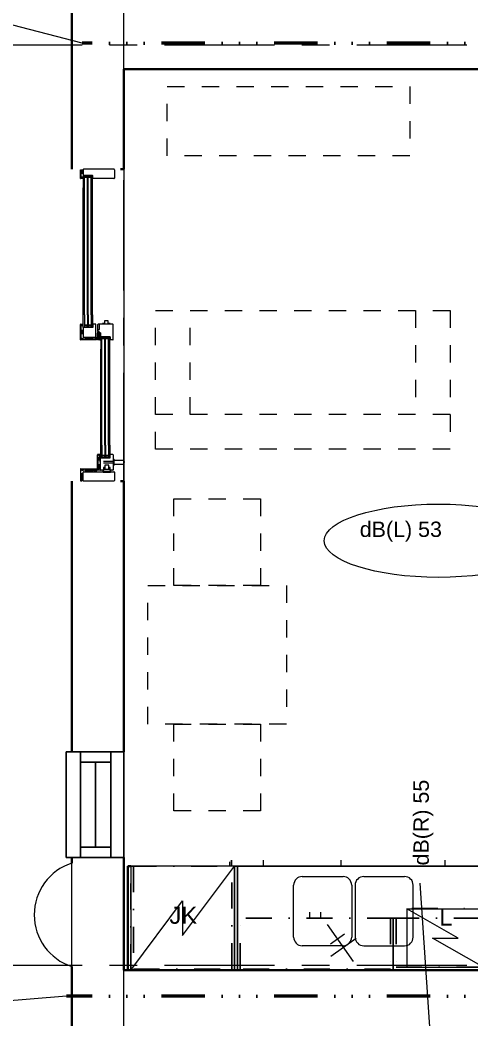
# Model space of a CAD drawing. Header units: millimetres. Extents: x -46592 to 140440, y -36427 to 76663.
# Drawn here: x 30995 to 33599, y 40137 to 45902 of the extents above; entities that cross this region are included whole.
import ezdxf

# ---------------------------------------------------------------- set-up
doc = ezdxf.new("R2010")
doc.units = ezdxf.units.MM
for name, pattern in [('Dash', [317.5, 158.75, -158.75]), ('Grid Line', [1111.25, 635, -158.75, 158.75, -158.75]), ('Katkoviiva 2mm', [200, 100, -100]), ('Katkoviiva 3mm', [300, 150, -150]), ('PALOALUE', [650, 250, -100, 0, -100, 0, -100, 0, -100]), ('Pistekatko 3_2_mm', [350, 150, -100, 0, -100]), ('Pistekatko tiheä', [185, 85, -50, 0, -50])]:
    doc.linetypes.add(name, pattern=pattern)
for name, color, linetype, lineweight in [('AR-A_MERKINNÄT', 8, 'Continuous', 18), ('AR-A_MERKINNÄT-1', 8, 'Dash', 18), ('AR-A_MERKINNÄT-2', 8, 'Continuous', 25), ('AR-A_MERKINNÄT-3', 8, 'Pistekatko tiheä', 25), ('AR-A_MERKINNÄT-4', 8, 'PALOALUE', 50), ('AR-A_MERKINNÄT_TXT', 8, 'Continuous', 9), ('AR-C_APUVIIVA-3', 1, 'Katkoviiva 2mm', 18), ('AR-V_ARKKIT_TXT-1', 7, 'Continuous', 9), ('AR-V_ARKKIT_TXT-2', 250, 'Continuous', 9), ('AR-X1_EROHUTVIIVA', 11, 'Continuous', 18), ('AR-X2_OHUTVIIVA', 9, 'Continuous', 18), ('AR-Y_MODVIIVA-1', 8, 'Grid Line', 9), ('AR1235_VP', 6, 'Continuous', 18), ('AR1241_US-1', 1, 'Continuous', 35), ('AR1242_IKKUNA', 4, 'Continuous', 18), ('AR1242_IKKUNA-1', 4, 'Continuous', 25), ('AR1243_ULKOOVI', 3, 'Continuous', 18), ('AR1311_VS-1', 2, 'Continuous', 35), ('AR1331_KIINTO', 3, 'Continuous', 18), ('AR1331_KIINTO-1', 3, 'Continuous', 25), ('AR1331_KIINTO-2', 3, 'Pistekatko 3_2_mm', 25), ('AR19_MUURAK', 6, 'Continuous', 18), ('AR21_PUTKIOSA', 6, 'Continuous', 18), ('AR23_SÄHKÖ-OSA', 6, 'Continuous', 18), ('AR23_SÄHKÖ-OSA-2', 6, 'Katkoviiva 3mm', 18), ('AR23_SÄHKÖ-OSA_TXT-1', 3, 'Continuous', 25)]:
    doc.layers.add(name, color=color, linetype=linetype, lineweight=lineweight)
doc.styles.add('Arial_2', font='arial.ttf', dxfattribs={"height": 98.353293})
doc.styles.add('Arial_5', font='arial.ttf', dxfattribs={"height": 88.517964})

# ---------------------------------------------------------------- blocks, each defined once
blk = doc.blocks.new('SD CLEAR SLIDING TYPE A - Black _RAL 9011__Ext_ _ Chestnut Stained Wood_Int_-1638419-04 2_ krs')
at = {"layer": 'AR-A_MERKINNÄT'}
for p, q in [((-735, -93.5), (-735, 81.5)), ((-732.5, 98.5), (-732.5, 91.1)), ((-665.5, 99), (-732, 99)), ((-732, 90.6), (-723.4, 90.6)), ((-732, 84.5), (-684, 84.5)), ((-730.6, 92), (-730.6, 96.9)), ((-723.8, 92), (-730.6, 92)), ((-730.1, 97.4), (-724.3, 97.4)), ((-723.8, 96.9), (-723.8, 92)), ((-722.4, 91.6), (-722.4, 96.9)), ((-721.9, 97.4), (-714.4, 97.4)), ((-713.9, 96.9), (-713.9, 87.5)), ((-713.1, 86.5), (-713.1, 84.5)), ((-693.9, 86.5), (-713.1, 86.5)), ((-712.5, 87.9), (-712.5, 97.4)), ((-712.5, 97.4), (-695, 97.4)), ((-694.5, 87.9), (-712.5, 87.9)), ((-705.5, 91), (-707.3, 92.8)), ((-707.3, 92.8), (-699.9, 92.8)), ((-705.5, 91), (-701.7, 91)), ((-705.5, 84.5), (-705.5, 91)), ((-701.7, 91), (-699.9, 92.8)), ((-701.7, 84.5), (-701.7, 91)), ((-694.5, 96.9), (-694.5, 87.9)), ((-694.1, 84.5), (-694.1, 86.5)), ((-692.9, 87.5), (-692.9, 96.9)), ((-692.4, 97.4), (-666.6, 97.4)), ((-681, 81.5), (-681, -31.2)), ((-677, 72.1), (-681, 72.1)), ((-681, 64.5), (-672.5, 64.5)), ((-681, 60.7), (-672.5, 60.7)), ((-677, 53.1), (-677, 72.1)), ((-676, 73), (-666.6, 73)), ((-675.5, 71.6), (-675.5, 53.6)), ((-666.6, 71.6), (-675.5, 71.6)), ((-666.6, 92.7), (-674.3, 92.7)), ((-674.3, 85.2), (-674.3, 92.7)), ((-666.6, 85.2), (-674.3, 85.2)), ((-672.5, 64.5), (-670.7, 66.3)), ((-672.5, 64.5), (-672.5, 60.7)), ((-672.5, 60.7), (-670.7, 58.9)), ((-670.7, 66.3), (-670.7, 58.9)), ((-666.1, 96.9), (-666.1, 93.2)), ((-666.1, 73.5), (-666.1, 84.7)), ((-666.1, 54.1), (-666.1, 71.1)), ((-664.5, 98), (-664.5, 7.5)), ((80, 7.5), (80, 98.5)), ((80.5, 99), (169.5, 99)), ((81.5, 91.3), (81.5, 87.9)), ((81.5, 91.3), (87.2, 91.3)), ((81.5, 87.9), (87.2, 87.9)), ((81.6, 96.9), (81.6, 92.7)), ((81.6, 92.7), (88.8, 92.7)), ((81.6, 85.1), (81.6, 72.9)), ((88.8, 85.1), (81.6, 85.1)), ((81.6, 72.9), (92.5, 72.9)), ((81.6, 54), (81.6, 71.5)), ((81.6, 71.5), (91, 71.5)), ((114.4, 97.4), (82.1, 97.4)), ((85.9, 58.6), (85.9, 66.4)), ((85.9, 66.4), (88, 64.2)), ((85.9, 58.6), (88, 60.8)), ((87.2, 87.9), (87.2, 91.3)), ((88, 64.2), (95, 64.2)), ((88, 60.8), (88, 64.2)), ((88, 60.8), (95, 60.8)), ((88.8, 92.7), (88.8, 85.1)), ((91, 53.5), (91, 71.5)), ((92.5, 53.1), (92.5, 72.9)), ((92.5, 72), (95, 72)), ((95, 82.5), (95, 11.2)), ((149, 84.5), (97, 84.5)), ((114.4, 86.5), (114.4, 97.4)), ((114.4, 86.5), (135.6, 86.5)), ((115.5, 84.5), (115.5, 86.5)), ((116, 97.4), (116, 87.9)), ((116, 97.4), (134, 97.4)), ((116, 87.9), (134, 87.9)), ((123.1, 91), (121.3, 92.8)), ((121.3, 92.8), (128.7, 92.8)), ((123.1, 91), (126.9, 91)), ((123.1, 84.5), (123.1, 91)), ((126.9, 91), (128.7, 92.8)), ((126.9, 84.5), (126.9, 91)), ((134, 97.4), (134, 87.9)), ((134.5, 84.5), (134.5, 86.5)), ((135.6, 97.4), (135.6, 86.5)), ((168.4, 97.4), (135.6, 97.4)), ((152, 29.2), (152, 81.5)), ((161, 92.7), (168.4, 92.7)), ((161, 86.5), (161, 92.7)), ((170, 86.5), (161, 86.5)), ((168.4, 92.7), (168.4, 97.4)), ((170, 98.5), (170, 86.5)), ((1011, 86.5), (1011, 98)), ((1011, 86.5), (1019.8, 86.5)), ((1012, 99), (1060.4, 99)), ((1012.6, 96.9), (1012.6, 93.2)), ((1012.6, 91.1), (1012.6, 87.9)), ((1018.2, 91.1), (1012.6, 91.1)), ((1012.6, 87.9), (1018.2, 87.9)), ((1038.9, 97.4), (1013.1, 97.4)), ((1013.1, 92.7), (1019.8, 92.7)), ((1018.2, 87.9), (1018.2, 91.1)), ((1019.8, 86.5), (1019.8, 92.7)), ((1029, 82.5), (1029, 29.3)), ((1062, 84.5), (1031, 84.5)), ((1039.4, 87.5), (1039.4, 96.9)), ((1040.4, 84.5), (1040.4, 86.5)), ((1041, 97.4), (1059, 97.4)), ((1041, 87.9), (1041, 97.4)), ((1059, 87.9), (1041, 87.9)), ((1046.2, 92.8), (1053.6, 92.8)), ((1048, 91), (1046.2, 92.8)), ((1048, 91), (1051.8, 91)), ((1048, 84.5), (1048, 91)), ((1051.8, 91), (1053.6, 92.8)), ((1051.8, 84.5), (1051.8, 91)), ((1059, 97.4), (1059, 87.9)), ((1059.4, 86.5), (1059.4, 84.5)), ((1060.4, 99), (1060.4, 90.4)), ((1060.4, 90.4), (1060.4, 87.5)), ((1065, -93.5), (1065, 81.5)), ((-681, 53.1), (-677, 53.1)), ((-677, 45.5), (-681, 45.5)), ((-681, 37.9), (-672.5, 37.9)), ((-681, 34.1), (-672.5, 34.1)), ((-681, 26.5), (-677, 26.5)), ((-677, 26.5), (-677, 45.5)), ((-677, 16), (-670.8, 16)), ((-677, 8), (-677, 16)), ((-666.6, 52.2), (-676, 52.2)), ((-676, 46.4), (-666.6, 46.4)), ((-666.6, 25.6), (-676, 25.6)), ((-665, 7), (-676, 7)), ((-675.5, 53.6), (-666.6, 53.6)), ((-675.5, 45), (-675.5, 27)), ((-666.6, 45), (-675.5, 45)), ((-675.5, 27), (-666.6, 27)), ((-672.7, -13.8), (-672.7, 1.7)), ((-672.7, 1.7), (-582.5, 1.7)), ((-672.5, 37.9), (-670.7, 39.7)), ((-672.5, 37.9), (-672.5, 34.1)), ((-672.5, 34.1), (-670.7, 32.3)), ((-670.8, 16), (-670.8, 9.1)), ((-670.7, 39.7), (-670.7, 32.3)), ((-670.3, 8.6), (-666.6, 8.6)), ((-667.5, 0.2), (-660.6, 0.2)), ((-666.1, 46.9), (-666.1, 51.7)), ((-666.1, 27.5), (-666.1, 44.5)), ((-666.1, 9.1), (-666.1, 25.1)), ((-658.7, -12.2), (-658.7, 0.2)), ((-658.7, 0.2), (-641.1, 0.2)), ((-644, 1.2), (-609, 1.2)), ((-641.1, 0.2), (-641.1, -12.2)), ((-640.5, -7.3), (-640.5, 1.7)), ((-612.5, 1.7), (-612.5, -7.3)), ((-612.5, 0.2), (-602.7, 0.2)), ((-602.7, 0.2), (-602.7, -12.4)), ((-601.3, 0.2), (-583.5, 0.2)), ((-601.3, -13.8), (-601.3, 0.2)), ((-583.5, 0.2), (-583.5, -8)), ((-582, -13.8), (-582, 1.2)), ((80, -12.4), (80, 1.1)), ((91.5, 7), (80.5, 7)), ((80.5, 1.6), (119, 1.6)), ((81.6, 46.9), (81.6, 51.6)), ((81.6, 27.5), (81.6, 44.5)), ((81.6, 8.6), (81.6, 25.1)), ((81.6, 8.6), (86.3, 8.6)), ((98.5, 0.1), (82, 0.1)), ((82.1, 53.5), (91, 53.5)), ((82.1, 52.1), (91.5, 52.1)), ((82.1, 46.4), (92.5, 46.4)), ((82.1, 45), (91, 45)), ((82.1, 27), (91, 27)), ((82.1, 25.6), (92.5, 25.6)), ((85.9, 32.1), (85.9, 39.9)), ((85.9, 39.9), (88, 37.7)), ((85.9, 32.1), (88, 34.3)), ((86.3, 15.6), (92.5, 15.6)), ((86.3, 8.6), (86.3, 15.6)), ((87.9, 14.2), (91.1, 14.2)), ((87.9, 8.6), (87.9, 14.2)), ((87.9, 8.6), (91.1, 8.6)), ((88, 37.7), (95, 37.7)), ((88, 34.3), (88, 37.7)), ((88, 34.3), (95, 34.3)), ((91, 27), (91, 45)), ((91.1, 8.6), (91.1, 14.2)), ((92.5, 53), (94.8, 53)), ((92.5, 46.4), (92.5, 25.6)), ((92.5, 8), (92.5, 15.6)), ((92.8, 45.5), (94.8, 45.5)), ((92.8, 26.5), (95, 26.5)), ((95, 11.2), (170, 11.2)), ((114.7, 0.1), (101, 0.1)), ((119.8, 0.1), (117.2, 0.1)), ((121, -15.8), (121, 0.1)), ((140, 1.1), (140, -10.7)), ((170, 29.2), (152, 29.2)), ((170, 11.2), (170, 29.2)), ((1011, 29.3), (1029, 29.3)), ((1011, -93.4), (1011, 29.3)), ((-685, -73.2), (-685, -31.2)), ((-681, -31.2), (-685, -31.2)), ((-681, -31.3), (-674, -31.3)), ((-681, -73.3), (-681, -31.3)), ((-674, -31.3), (-681, -31.3)), ((-681, -31.3), (-681, -73.3)), ((-674, -31.3), (-668, -34.8)), ((-668, -34.8), (-674, -31.3)), ((-672.7, -13.8), (-639.7, -13.8)), ((-672, -31.2), (-672, -18.8)), ((-664, -33.3), (-672, -31.2)), ((-664, -33.3), (-672, -31.2)), ((-671.1, -12.4), (-671.1, -7)), ((-671.1, -7), (-668.5, -7)), ((-660.1, -12.4), (-671.1, -12.4)), ((-669, -15.8), (-603, -15.8)), ((-668, -6.5), (-668, -0.3)), ((-668, -34.8), (-668, -69.8)), ((-668, -69.8), (-668, -34.8)), ((-656.5, -33.3), (-664, -33.3)), ((-656.5, -33.3), (-664, -33.3)), ((-664, -41.3), (-664, -36.3)), ((-664, -36.3), (-656.5, -36.3)), ((-664, -41.3), (-664, -36.3)), ((-664, -36.3), (-656.5, -36.3)), ((-642, -41.3), (-664, -41.3)), ((-660.1, -0.3), (-660.1, -12.4)), ((-659.4, -15.8), (-659.4, -13.8)), ((-641.1, -12.2), (-658.7, -12.2)), ((-656.5, -36.3), (-656.5, -33.3)), ((-656.5, -36.3), (-656.5, -33.3)), ((-653.6, -7.5), (-646.2, -7.5)), ((-651.8, -9.3), (-653.6, -7.5)), ((-651.8, -9.3), (-648, -9.3)), ((-651.8, -15.8), (-651.8, -9.3)), ((-648, -9.3), (-646.2, -7.5)), ((-648, -15.8), (-648, -9.3)), ((-642, -63.3), (-642, -41.3)), ((-640.4, -15.8), (-640.4, -13.8)), ((-639.7, -13.8), (-639.7, -9.4)), ((-621.7, -9.3), (-621.7, -13.8)), ((-621.7, -13.8), (-601.3, -13.8)), ((-621.5, -15.8), (-621.5, -13.8)), ((-620.5, -12.4), (-620.5, -9.3)), ((-602.7, -12.4), (-620.5, -12.4)), ((-615.7, -7.5), (-608.3, -7.5)), ((-613.9, -9.3), (-615.7, -7.5)), ((-613.9, -9.3), (-610.1, -9.3)), ((-613.9, -15.8), (-613.9, -9.3)), ((-610.1, -9.3), (-608.3, -7.5)), ((-610.1, -15.8), (-610.1, -9.3)), ((-602.5, -13.8), (-602.5, -15.9)), ((-590.6, -11.1), (-601.3, -11.1)), ((-601.3, -12.3), (-591, -12.3)), ((-600, -18.4), (-600, -70.8)), ((-600, -18.4), (-600, -70.8)), ((-591, -13.8), (-591, -12.3)), ((-591, -13.8), (-582, -13.8)), ((-590.6, -8), (-590.6, -11.1)), ((-583.5, -8), (-590.6, -8)), ((81.5, -0.4), (81.5, -7.3)), ((81.5, -9.8), (81.5, -12.5)), ((81.5, -12.5), (87.4, -12.5)), ((81.5, -13.9), (89, -13.9)), ((82, -7.8), (87.9, -7.8)), ((87.4, -9.3), (82, -9.3)), ((87.4, -12.5), (87.4, -9.3)), ((88.9, -8.8), (88.9, -10.4)), ((89, -13.9), (89, -12.4)), ((99.1, -12.4), (89, -12.4)), ((89.4, -10.9), (98.5, -10.9)), ((98, -70.8), (98, -17.8)), ((99, -10.4), (99, -0.4)), ((121, -15.8), (100, -15.8)), ((119.2, -13.8), (100.2, -13.8)), ((100.2, -13.8), (100.2, -15.8)), ((100.5, -0.4), (100.5, -12.5)), ((100.5, -12.5), (118.5, -12.5)), ((106, -7.5), (113.4, -7.5)), ((107.8, -9.3), (106, -7.5)), ((107.8, -9.3), (111.6, -9.3)), ((107.8, -15.8), (107.8, -9.3)), ((111.6, -9.3), (113.4, -7.5)), ((111.6, -15.8), (111.6, -9.3)), ((115.2, -6.6), (115.2, -0.4)), ((118.5, -7.1), (115.7, -7.1)), ((116.7, -0.4), (116.7, -5.7)), ((116.7, -5.7), (118.9, -5.7)), ((118.5, -12.5), (118.5, -7.1)), ((119.2, -15.8), (119.2, -13.8)), ((119.9, -6.7), (119.9, -12.9)), ((140, -10.7), (170, -10.7)), ((-684, -96.5), (-732, -96.5)), ((-685, -73.2), (-681, -73.2)), ((-681, -73.2), (-681, -93.5)), ((-674, -73.3), (-681, -73.3)), ((-681, -73.3), (-674, -73.3)), ((-668, -69.8), (-674, -73.3)), ((-674, -73.3), (-668, -69.8)), ((-672, -73.5), (-664, -71.3)), ((-672, -86.8), (-672, -73.5)), ((-591.2, -88.8), (-670, -88.8)), ((-591.2, -88.8), (-670, -88.8)), ((-664, -68.3), (-664, -63.3)), ((-664, -63.3), (-642, -63.3)), ((-656.5, -68.3), (-664, -68.3)), ((-664, -71.3), (-656.5, -71.3)), ((-656.5, -71.3), (-656.5, -68.3)), ((-644, -88.8), (-644, -91.8)), ((-609, -88.8), (-644, -88.8)), ((-641, -94.8), (-612, -94.8)), ((-636.5, -94.8), (-636.5, -144.8)), ((-616.5, -144.8), (-616.5, -94.8)), ((-609, -91.8), (-609, -88.8)), ((-600, -70.8), (-581.8, -70.8)), ((-584, -88.8), (-591.2, -88.8)), ((-584, -88.8), (-591.2, -88.8)), ((-590, -68.8), (-590, -70.8)), ((-581.8, -68.8), (-590, -68.8)), ((-582, -86.8), (-582, -70.8)), ((-581.8, -70.8), (-581.8, -68.8)), ((1062, -96.5), (1014.1, -96.5))]:
    blk.add_line(p, q, dxfattribs=at)
for centre, radius, start, end in [((-732, 81.5), 3, 90, 180), ((-732, 98.5), 0.5, 90, 180), ((-732, 91.1), 0.5, 180, 270), ((-730.1, 96.9), 0.5, 90, 180), ((-724.3, 96.9), 0.5, 0, 90), ((-723.4, 91.6), 1, 270, 0), ((-721.9, 96.9), 0.5, 90, 180), ((-714.4, 96.9), 0.5, 0, 89.66061), ((-712.9, 87.5), 1, 180, 270), ((-695, 96.9), 0.5, 0, 90), ((-693.9, 87.5), 1, 270, 0), ((-692.4, 96.9), 0.5, 90, 180), ((-684, 81.5), 3, 0, 90), ((-676, 72), 1, 90, 180), ((-666.6, 96.9), 0.5, 0, 90), ((-666.6, 93.2), 0.5, 270, 0), ((-666.6, 84.7), 0.5, 0, 90), ((-666.6, 73.5), 0.5, 270, 0), ((-666.6, 71.1), 0.5, 0, 90), ((-665.5, 98), 1, 0, 90), ((80.5, 98.5), 0.5, 90, 180), ((82.1, 96.9), 0.5, 90, 180), ((97, 82.5), 2, 90, 180), ((149, 81.5), 3, 0, 90), ((169.5, 98.5), 0.5, 0, 90), ((1012, 98), 1, 90, 180), ((1013.1, 96.9), 0.5, 90, 180), ((1013.1, 93.2), 0.5, 180, 270), ((1031, 82.5), 2, 91.03004, 180), ((1038.9, 96.9), 0.5, 0, 90), ((1040.4, 87.5), 1, 180, 269.86249), ((1059.4, 87.5), 1, 269.86249, 0), ((1062, 81.5), 3, 0, 90), ((-676, 53.2), 1, 180, 270), ((-676, 45.4), 1, 90, 180), ((-676, 26.6), 1, 180, 270), ((-676, 8), 1, 180, 270), ((-670.3, 9.1), 0.5, 180, 270), ((-667.5, -0.3), 0.5, 90, 180), ((-666.6, 54.1), 0.5, 270, 0), ((-666.6, 51.7), 0.5, 0, 90), ((-666.6, 46.9), 0.5, 270, 0), ((-666.6, 44.5), 0.5, 0, 90), ((-666.6, 27.5), 0.5, 270, 0), ((-666.6, 25.1), 0.5, 0, 90), ((-666.6, 9.1), 0.5, 270, 0), ((-665, 7.5), 0.5, 270, 0), ((-660.6, -0.3), 0.5, 0, 90), ((-582.5, 1.2), 0.5, 0, 90), ((80.5, 7.5), 0.5, 180, 270), ((80.5, 1.1), 0.5, 90, 180), ((82, -0.4), 0.5, 90, 180), ((82.1, 54), 0.5, 180, 270), ((82.1, 51.6), 0.5, 90, 180), ((82.1, 46.9), 0.5, 180, 270), ((82.1, 44.5), 0.5, 90, 180), ((82.1, 27.5), 0.5, 180, 270), ((82.1, 25.1), 0.5, 90, 180), ((91.5, 53.1), 1, 270, 360), ((91.5, 8), 1, 270, 360), ((98.5, -0.4), 0.5, 0, 90), ((101, -0.4), 0.5, 90, 180), ((114.7, -0.4), 0.5, 360, 90), ((117.2, -0.4), 0.5, 90, 180), ((119, 0.6), 1, 330, 90), ((122, 0.1), 1, 90, 180), ((-669, -18.8), 3, 90, 180), ((-668.5, -6.5), 0.5, 270, 0), ((-603, -18.8), 3, 360, 90), ((81.5, -12.4), 1.5, 180, 270), ((82, -7.3), 0.5, 180, 270), ((82, -9.8), 0.5, 90, 180), ((87.9, -8.8), 1, 0, 90), ((89.4, -10.4), 0.5, 180, 270), ((100, -17.8), 2, 90, 180), ((98.5, -10.4), 0.5, 270, 0), ((100.6, -12.4), 1.5, 180, 253.76689), ((115.7, -6.6), 0.5, 180, 270), ((118.9, -6.7), 1, 360, 90), ((118.9, -12.9), 1, 270, 0), ((-732, -93.5), 3, 180, 270), ((-684, -93.5), 3, 270, 0), ((-670, -86.8), 2, 180, 270), ((-641, -91.8), 3, 180, 270), ((-612, -91.8), 3, 270, 0), ((-584, -86.8), 2, 270, 359.67443), ((1014, -93.5), 3, 177.43744, 272.73951), ((1062, -93.5), 3, 270, 0), ((-626.5, -144.8), 10, 180, 360)]:
    blk.add_arc(centre, radius, start, end, dxfattribs=at)
at = {"layer": 'AR-A_MERKINNÄT-1'}
for p, q in [((-643, 1.2), (-610, 1.2)), ((-643, 1.2), (-643, -2.3)), ((-610, 1.2), (-610, -2.3)), ((-643, -2.3), (-610, -2.3)), ((-630.5, -94.8), (-630.5, -32.8)), ((-622.5, -94.8), (-622.5, -32.8))]:
    blk.add_line(p, q, dxfattribs=at)
at = {"layer": 'AR-X2_OHUTVIIVA'}
for p, q in [((152, 31.3), (152, 83.3)), ((152, 83.3), (223.7, 83.3)), ((157.9, 77.3), (152, 77.3)), ((157.9, 59.3), (152, 59.3)), ((157, 77.3), (154, 74.3)), ((154, 74.3), (154, 62.3)), ((154, 62.3), (157, 59.3)), ((157.4, 76.3), (155, 73.8)), ((155, 73.8), (155, 62.7)), ((155, 66.8), (155, 64.7)), ((155, 62.7), (157.4, 60.3)), ((223.7, 77.3), (157, 77.3)), ((223.7, 59.3), (157, 59.3)), ((163, 76.3), (157.4, 76.3)), ((157.4, 60.3), (163, 60.3)), ((163, 60.3), (163, 76.3)), ((164, 59.3), (164, 77.3)), ((223.7, 83.3), (957.3, 83.3)), ((223.7, 77.3), (957.3, 77.3)), ((223.7, 59.3), (957.3, 59.3)), ((1029, 83.3), (957.3, 83.3)), ((957.3, 77.3), (1024, 77.3)), ((957.3, 59.3), (1024, 59.3)), ((1017, 59.3), (1017, 77.3)), ((1018, 76.3), (1023.6, 76.3)), ((1018, 60.3), (1018, 76.3)), ((1023.6, 60.3), (1018, 60.3)), ((1023.1, 77.3), (1029, 77.3)), ((1023.1, 59.3), (1029, 59.3)), ((1023.6, 76.3), (1026, 73.8)), ((1026, 62.7), (1023.6, 60.3)), ((1024, 77.3), (1027, 74.3)), ((1027, 62.3), (1024, 59.3)), ((1026, 73.8), (1026, 62.7)), ((1026, 66.8), (1026, 64.7)), ((1027, 74.3), (1027, 62.3)), ((1029, 31.3), (1029, 83.3)), ((126.6, 1.1), (122, 1.1)), ((126.6, -5.4), (126.6, 1.1)), ((130, 1.1), (130, -5.4)), ((167, 1.1), (130, 1.1)), ((157.9, 55.3), (152, 55.3)), ((157.9, 37.3), (152, 37.3)), ((223.7, 31.3), (152, 31.3)), ((157, 55.3), (154, 52.3)), ((154, 52.3), (154, 40.3)), ((154, 40.3), (157, 37.3)), ((157.4, 54.3), (155, 51.8)), ((155, 51.8), (155, 40.7)), ((155, 40.7), (157.4, 38.3)), ((223.7, 55.3), (157, 55.3)), ((223.7, 37.3), (157, 37.3)), ((163, 54.3), (157.4, 54.3)), ((157.4, 38.3), (163, 38.3)), ((163, 38.3), (163, 54.3)), ((163, 38.3), (163, 42.4)), ((164, 37.3), (164, 55.3)), ((223.7, 55.3), (957.3, 55.3)), ((223.7, 37.3), (957.3, 37.3)), ((223.7, 31.3), (957.3, 31.3)), ((957.3, 55.3), (1024, 55.3)), ((957.3, 37.3), (1024, 37.3)), ((957.3, 31.3), (1029, 31.3)), ((1017, 37.3), (1017, 55.3)), ((1018, 54.3), (1023.6, 54.3)), ((1018, 38.3), (1018, 54.3)), ((1018, 38.3), (1018, 42.4)), ((1023.6, 38.3), (1018, 38.3)), ((1023.1, 55.3), (1029, 55.3)), ((1023.1, 37.3), (1029, 37.3)), ((1023.6, 54.3), (1026, 51.8)), ((1026, 40.7), (1023.6, 38.3)), ((1024, 55.3), (1027, 52.3)), ((1027, 40.3), (1024, 37.3)), ((1026, 51.8), (1026, 40.7)), ((1027, 52.3), (1027, 40.3)), ((-600, -68.9), (-600, -16.9)), ((-600, -16.9), (-528.3, -16.9)), ((-594, -22.9), (-600, -22.9)), ((-594, -40.9), (-600, -40.9)), ((-594, -44.9), (-600, -44.9)), ((-595, -22.9), (-598, -25.9)), ((-598, -25.9), (-598, -37.9)), ((-598, -37.9), (-595, -40.9)), ((-595, -44.9), (-598, -47.9)), ((-598, -47.9), (-598, -59.9)), ((-594.6, -23.9), (-597, -26.3)), ((-597, -26.3), (-597, -37.5)), ((-597, -33.4), (-597, -35.5)), ((-597, -37.5), (-594.6, -39.9)), ((-594.6, -45.9), (-597, -48.3)), ((-597, -48.3), (-597, -59.5)), ((-528.3, -22.9), (-595, -22.9)), ((-528.3, -40.9), (-595, -40.9)), ((-528.3, -44.9), (-595, -44.9)), ((-589, -23.9), (-594.6, -23.9)), ((-594.6, -39.9), (-589, -39.9)), ((-589, -45.9), (-594.6, -45.9)), ((-589, -39.9), (-589, -23.9)), ((-589, -61.9), (-589, -45.9)), ((-588, -40.9), (-588, -22.9)), ((-588, -62.9), (-588, -44.9)), ((-528.3, -16.9), (26.3, -16.9)), ((-528.3, -22.9), (26.3, -22.9)), ((-528.3, -40.9), (26.3, -40.9)), ((-528.3, -44.9), (26.3, -44.9)), ((98, -16.9), (26.3, -16.9)), ((26.3, -22.9), (93, -22.9)), ((26.3, -40.9), (93, -40.9)), ((26.3, -44.9), (93, -44.9)), ((86, -40.9), (86, -22.9)), ((86, -62.9), (86, -44.9)), ((87, -23.9), (92.6, -23.9)), ((87, -39.9), (87, -23.9)), ((92.6, -39.9), (87, -39.9)), ((87, -45.9), (92.6, -45.9)), ((87, -61.9), (87, -45.9)), ((92, -22.9), (98, -22.9)), ((92, -40.9), (98, -40.9)), ((92, -44.9), (98, -44.9)), ((92.6, -23.9), (95, -26.3)), ((95, -37.5), (92.6, -39.9)), ((92.6, -45.9), (95, -48.3)), ((93, -22.9), (96, -25.9)), ((96, -37.9), (93, -40.9)), ((93, -44.9), (96, -47.9)), ((95, -26.3), (95, -37.5)), ((95, -33.4), (95, -35.5)), ((95, -48.3), (95, -59.5)), ((96, -25.9), (96, -37.9)), ((96, -47.9), (96, -59.9)), ((98, -68.9), (98, -16.9)), ((130, -5.4), (126.6, -5.4)), ((170, -86.8), (170, -1.9)), ((174, -27.2), (170, -27.2)), ((174, -39.2), (174, -27.2)), ((190, -39.2), (174, -39.2)), ((190, -59.2), (190, -39.2)), ((-594, -62.9), (-600, -62.9)), ((-528.3, -68.9), (-600, -68.9)), ((-598, -59.9), (-595, -62.9)), ((-597, -59.5), (-594.6, -61.9)), ((-528.3, -62.9), (-595, -62.9)), ((-594.6, -61.9), (-589, -61.9)), ((-589, -61.9), (-589, -57.7)), ((-528.3, -62.9), (26.3, -62.9)), ((-528.3, -68.9), (26.3, -68.9)), ((26.3, -62.9), (93, -62.9)), ((26.3, -68.9), (98, -68.9)), ((79.8, -68.9), (90.7, -68.9)), ((79.8, -70.8), (79.8, -68.9)), ((98, -70.8), (79.8, -70.8)), ((80, -86.8), (80, -70.8)), ((98, -70.8), (80.7, -70.8)), ((98, -70.8), (80.7, -70.8)), ((82, -88.8), (89.1, -88.8)), ((87, -61.9), (87, -57.7)), ((92.6, -61.9), (87, -61.9)), ((89.1, -88.8), (168, -88.8)), ((90.7, -68.9), (90.7, -70.8)), ((92, -62.9), (98, -62.9)), ((95, -59.5), (92.6, -61.9)), ((96, -59.9), (93, -62.9)), ((170, -71.2), (174, -71.2)), ((174, -59.2), (190, -59.2)), ((174, -71.2), (174, -59.2))]:
    blk.add_line(p, q, dxfattribs=at)
for centre, radius, start, end in [((167, -1.9), 3, 0, 90), ((82, -86.8), 2, 180.48031, 270), ((168, -86.8), 2, 270, 359.5856)]:
    blk.add_arc(centre, radius, start, end, dxfattribs=at)
blk = doc.blocks.new('IKK1 - yksiaukkoinen - 6x20-1776330-04 2_ krs')
at = {"layer": 'AR-A_MERKINNÄT-2'}
for p, q in [((-305, 95.1), (305, 95.1)), ((-245, 95.1), (-245, -79.9)), ((245, 95.1), (245, -79.9)), ((-245, 7.6), (245, 7.6)), ((-305, -79.9), (305, -79.9))]:
    blk.add_line(p, q, dxfattribs=at)
at = {"layer": 'AR-A_MERKINNÄT-3'}
for p, q in [((-305, 95.1), (305, 95.1)), ((-245, 95.1), (-245, -79.9)), ((245, 95.1), (245, -79.9)), ((-305, -79.9), (305, -79.9))]:
    blk.add_line(p, q, dxfattribs=at)
at = {"layer": 'AR1242_IKKUNA-1'}
for p, q in [((305, 177.1), (-305, 177.1)), ((-305, 177.1), (-305, -154.9)), ((305, -154.9), (305, 177.1)), ((-305, -154.9), (305, -154.9))]:
    blk.add_line(p, q, dxfattribs=at)
blk = doc.blocks.new('IV-tulo-poisto - IV-tulo-poisto-2019596-04 2_ krs')
at = {"layer": 'AR19_MUURAK'}
blk.add_line((-298, 0), (298, 0), dxfattribs=at)
blk.add_arc((0, -96.1), 313.1, 17.87669, 162.12331, dxfattribs=at)
blk = doc.blocks.new('Jääkaappi - 600-2098427-04 2_ krs')
at = {"layer": 'AR23_SÄHKÖ-OSA'}
for p, q in [((350, 600), (-250, 600)), ((-250, 600), (-250, 0)), ((50, 200), (350, 600)), ((320, 625), (320, 600)), ((-250, 0), (50, 400)), ((50, 400), (50, 200)), ((-250, 0), (350, 0))]:
    blk.add_line(p, q, dxfattribs=at)
blk = doc.blocks.new('Päätylevy - 6M-2134474-04 2_ krs')
at = {"layer": 'AR1331_KIINTO-1'}
for p, q in [((52.7, 0), (36.7, 0)), ((36.7, 0), (36.7, -600)), ((52.7, -600), (52.7, 0)), ((36.7, -600), (52.7, -600))]:
    blk.add_line(p, q, dxfattribs=at)
blk = doc.blocks.new('Yläkaappi - kaksiovinen - Yläkomero_pariovi_syvyys 3M_K104 9M-2134475-04 2_ krs')
at = {"layer": 'AR1331_KIINTO'}
for p, q in [((-32, -150), (-32, -185)), ((32, -150), (32, -185))]:
    blk.add_line(p, q, dxfattribs=at)
at = {"layer": 'AR1331_KIINTO-2'}
for p, q in [((-450, 150), (-450, -150)), ((-450, 150), (450, 150)), ((-434, 145), (434, 145)), ((-434, -150), (-434, 145)), ((434, 145), (434, -150)), ((450, 150), (450, -150)), ((-450, -150), (450, -150))]:
    blk.add_line(p, q, dxfattribs=at)
blk = doc.blocks.new('Alakaappi_laatikot - 3M-2134480-04 2_ krs')
at = {"layer": 'AR1331_KIINTO'}
blk.add_line((-75, -300), (-75, -335), dxfattribs=at)
blk = doc.blocks.new('Seinäkaappi - KY6_Jääkaapin yläkaappi_K104-2134521-04 2_ krs')
at = {"layer": 'AR1331_KIINTO-1'}
blk.add_line((281.5, 450), (281.5, 485), dxfattribs=at)
at = {"layer": 'AR1331_KIINTO-2'}
for p, q in [((-300, 450), (300, 450)), ((-300, -150), (-300, 450)), ((-284, 450), (-284, -145)), ((284, -145), (284, 450)), ((300, 450), (300, -150)), ((300, -150), (-300, -150)), ((-284, -145), (284, -145))]:
    blk.add_line(p, q, dxfattribs=at)
blk = doc.blocks.new('SKM - SK5M_K104 6M-2134529-04 2_ krs')
at = {"layer": 'AR1331_KIINTO-1'}
blk.add_line((-160.4, -335.5), (-160.4, -300.5), dxfattribs=at)
at = {"layer": 'AR1331_KIINTO-2'}
for p, q in [((375, -0.5), (-225, -0.5)), ((-225, -300.5), (-225, -0.5)), ((-209, -16.5), (-209, -300.5)), ((359, -16.5), (-209, -16.5)), ((359, -300.5), (359, -16.5)), ((375, -300.5), (375, -0.5)), ((375, -300.5), (-225, -300.5))]:
    blk.add_line(p, q, dxfattribs=at)
at = {"layer": 'AR23_SÄHKÖ-OSA'}
for p, q in [((-147, -16.5), (149, -185)), ((297, -16.5), (-147, -16.5)), ((-147, -353.5), (-147, -16.5)), ((297, -353.5), (297, -16.5)), ((1, -185), (297, -353.5)), ((149, -185), (1, -185)), ((297, -353.5), (-147, -353.5))]:
    blk.add_line(p, q, dxfattribs=at)
at = {"layer": 'AR23_SÄHKÖ-OSA-2'}
blk.add_line((267, -358.5), (-37, -358.5), dxfattribs=at)
blk = doc.blocks.new('Alakaappi_laatikot - 6M-2134536-04 2_ krs')
at = {"layer": 'AR1331_KIINTO'}
blk.add_line((75, 300), (75, 335), dxfattribs=at)
blk = doc.blocks.new('Tiskipöytä - 2 600x30 4-2152124-04 2_ krs')
at = {"layer": 'AR1331_KIINTO'}
for p, q in [((0, 600), (1500, 600)), ((1500, 600), (1500, 0)), ((375, 540), (610, 540)), ((730, 540), (965, 540)), ((325, 190), (325, 490)), ((660, 490), (660, 190)), ((680, 490), (680, 190)), ((1015, 190), (1015, 490)), ((610, 140), (375, 140)), ((730, 140), (965, 140)), ((1500, 0), (0, 0))]:
    blk.add_line(p, q, dxfattribs=at)
for centre, start, end in [((375, 490), 90, 180), ((610, 490), 360, 90), ((730, 490), 90, 180), ((965, 490), 0, 90), ((375, 190), 180, 270), ((610, 190), 270, 0), ((730, 190), 180, 270), ((965, 190), 270, 0)]:
    blk.add_arc(centre, 50, start, end, dxfattribs=at)
at = {"layer": 'AR1331_KIINTO-1'}
for p, q in [((0, 600), (1500, 600)), ((1500, 600), (1500, 0)), ((1500, 0), (0, 0))]:
    blk.add_line(p, q, dxfattribs=at)
at = {"layer": 'AR21_PUTKIOSA'}
for p, q in [((670, 50), (520.9, 263)), ((537.3, 152.4), (619.2, 209.7)), ((538.9, 80.3), (686.4, 183.5))]:
    blk.add_line(p, q, dxfattribs=at)
blk = doc.blocks.new('Paloaluemerkintä - EI60-1905233-04 2_ krs')
at = {"layer": 'AR-A_MERKINNÄT-4'}
blk.add_line((0, 0), (5350.4, 0), dxfattribs=at)
blk = doc.blocks.new('Paloaluemerkintä - EI60-1906811-04 2_ krs')
at = {"layer": 'AR-A_MERKINNÄT-4'}
blk.add_line((0, 0), (5260, 0), dxfattribs=at)

msp = doc.modelspace()

# ---------------------------------------------------------------- linework, layer by layer
at = {"layer": 'AR-A_MERKINNÄT_TXT'}
for p, q in [((31354.1, 45768.5), (30901.8, 45885.5)), ((31263.7, 40268.5), (30501.1, 40207))]:
    msp.add_line(p, q, dxfattribs=at)
at = {"layer": 'AR-C_APUVIIVA-3'}
for p, q in [((31845.3, 45119), (31845.3, 45519)), ((31845.3, 45519), (33245.3, 45519)), ((31845.3, 45119), (31845.3, 45519)), ((31845.3, 45519), (33245.3, 45519)), ((33245.3, 45519), (33245.3, 45119)), ((33245.3, 45519), (33245.3, 45119)), ((33245.3, 45119), (31845.3, 45119)), ((33245.3, 45119), (31845.3, 45119)), ((31778.4, 44226.2), (33478.4, 44226.2)), ((31778.4, 43426.2), (31778.4, 44226.2)), ((31778.4, 44226.2), (33478.4, 44226.2)), ((31778.4, 43426.2), (31778.4, 44226.2)), ((31978.4, 43626.2), (31978.4, 44226.2)), ((31978.4, 43626.2), (31978.4, 44226.2)), ((33278.4, 44226.2), (33278.4, 43626.2)), ((33278.4, 44226.2), (33278.4, 43626.2)), ((33478.4, 44226.2), (33478.4, 43426.2)), ((33478.4, 44226.2), (33478.4, 43426.2)), ((33478.4, 43626.2), (31778.4, 43626.2)), ((33478.4, 43626.2), (31778.4, 43626.2)), ((33478.4, 43426.2), (31778.4, 43426.2)), ((33478.4, 43426.2), (31778.4, 43426.2)), ((31884.1, 43138.5), (32384.1, 43138.5)), ((31884.1, 42638.5), (31884.1, 43138.5)), ((31884.1, 43138.5), (32384.1, 43138.5)), ((31884.1, 42638.5), (31884.1, 43138.5)), ((32384.1, 43138.5), (32384.1, 42638.5)), ((32384.1, 43138.5), (32384.1, 42638.5)), ((31734.1, 42638.5), (32534.1, 42638.5)), ((31734.1, 41838.5), (31734.1, 42638.5)), ((31734.1, 42638.5), (32534.1, 42638.5)), ((31734.1, 41838.5), (31734.1, 42638.5)), ((32384.1, 42638.5), (31884.1, 42638.5)), ((32384.1, 42638.5), (31884.1, 42638.5)), ((32534.1, 42638.5), (32534.1, 41838.5)), ((32534.1, 42638.5), (32534.1, 41838.5)), ((32534.1, 41838.5), (31734.1, 41838.5)), ((32534.1, 41838.5), (31734.1, 41838.5)), ((31884.1, 41838.5), (32384.1, 41838.5)), ((31884.1, 41338.5), (31884.1, 41838.5)), ((31884.1, 41838.5), (32384.1, 41838.5)), ((31884.1, 41338.5), (31884.1, 41838.5)), ((32384.1, 41838.5), (32384.1, 41338.5)), ((32384.1, 41838.5), (32384.1, 41338.5)), ((32384.1, 41338.5), (31884.1, 41338.5)), ((32384.1, 41338.5), (31884.1, 41338.5))]:
    msp.add_line(p, q, dxfattribs=at)
at = {"layer": 'AR-V_ARKKIT_TXT-2'}
msp.add_line((33369.4, 39969.8), (33306.4, 40921.6), dxfattribs=at)
at = {"layer": 'AR-X1_EROHUTVIIVA'}
msp.add_ellipse((33412.1, 42897.1), major_axis=(660, 0), ratio=0.32026, dxfattribs=at)
at = {"layer": 'AR-Y_MODVIIVA-1'}
for p, q in [((31594.1, 32118), (31594.1, 59825.4)), ((49133.2, 45756), (29793.3, 45756)), ((49133.2, 40446), (29793.3, 40446))]:
    msp.add_line(p, q, dxfattribs=at)
at = {"layer": 'AR1235_VP'}
for p, q in [((31594.1, 45041), (31594.1, 43358)), ((31594.1, 43340.9), (31594.1, 43241))]:
    msp.add_line(p, q, dxfattribs=at)
at = {"layer": 'AR1241_US-1'}
for p, q in [((31294.1, 47295.4), (31294.1, 45041)), ((31594.1, 45041), (31594.1, 45618.5)), ((31594.1, 45618.5), (36114.1, 45618.5)), ((31575.1, 45041), (31594.1, 45041)), ((31294.1, 43241), (31294.1, 41678.5)), ((31594.1, 43241), (31575.1, 43241)), ((31594.1, 41678.5), (31594.1, 43241)), ((31294.1, 41068.5), (31294.1, 41036.5)), ((31594.1, 40418.5), (31594.1, 41068.5)), ((31294.1, 40440.5), (31294.1, 39468.5)), ((36514.1, 40418.5), (31594.1, 40418.5))]:
    msp.add_line(p, q, dxfattribs=at)
at = {"layer": 'AR1311_VS-1'}
for p, q in [((31634.1, 41019.5), (31618.1, 41019.5)), ((31618.1, 41019.5), (31618.1, 40419.5)), ((31618.1, 40419.5), (31634.1, 40419.5))]:
    msp.add_line(p, q, dxfattribs=at)

# ---------------------------------------------------------------- block references
at = {"layer": 'AR-A_MERKINNÄT', "rotation": 180}
for name, p in [('Paloaluemerkintä - EI60-1906811-04 2_ krs', (36614.1, 45768.5)), ('Paloaluemerkintä - EI60-1905233-04 2_ krs', (36614.1, 40268.5))]:
    msp.add_blockref(name, p, dxfattribs=at)
at = {"layer": 'AR1242_IKKUNA', "rotation": 90.00000000000173}
msp.add_blockref('IKK1 - yksiaukkoinen - 6x20-1776330-04 2_ krs', (31439.1, 41373.5), dxfattribs=at)
at = {"layer": 'AR1243_ULKOOVI', "rotation": 90.00000000000173}
msp.add_blockref('SD CLEAR SLIDING TYPE A - Black _RAL 9011__Ext_ _ Chestnut Stained Wood_Int_-1638419-04 2_ krs', (31444.1, 43976), dxfattribs=at)
at = {"layer": 'AR1331_KIINTO'}
for name, p in [('Seinäkaappi - KY6_Jääkaapin yläkaappi_K104-2134521-04 2_ krs', (31934.1, 40569.5)), ('Alakaappi_laatikot - 6M-2134536-04 2_ krs', (32775.1, 40719.5)), ('Alakaappi_laatikot - 6M-2134536-04 2_ krs', (33375.1, 40719.5)), ('Tiskipöytä - 2 600x30 4-2152124-04 2_ krs', (32250.1, 40419.5))]:
    msp.add_blockref(name, p, dxfattribs=at)
at = {"layer": 'AR1331_KIINTO', "rotation": 180}
for name, p in [('Alakaappi_laatikot - 3M-2134480-04 2_ krs', (32325.1, 40719.5)), ('Päätylevy - 6M-2134474-04 2_ krs', (32286.8, 40419.5)), ('SKM - SK5M_K104 6M-2134529-04 2_ krs', (33525.1, 40419)), ('Yläkaappi - kaksiovinen - Yläkomero_pariovi_syvyys 3M_K104 9M-2134475-04 2_ krs', (32700.1, 40569.5))]:
    msp.add_blockref(name, p, dxfattribs=at)
at = {"layer": 'AR19_MUURAK', "rotation": 89.9999999999998}
msp.add_blockref('IV-tulo-poisto - IV-tulo-poisto-2019596-04 2_ krs', (31294.1, 40738.5), dxfattribs=at)
at = {"layer": 'AR23_SÄHKÖ-OSA'}
msp.add_blockref('Jääkaappi - 600-2098427-04 2_ krs', (31884.1, 40419.5), dxfattribs=at)

# ---------------------------------------------------------------- texts
at = {"layer": 'AR-V_ARKKIT_TXT-1', "insert": (32956.8, 43007.4), "char_height": 88.52, "width": 564.818, "attachment_point": 1, "line_spacing_factor": 0.938532, "style": 'Arial_5'}
msp.add_mtext('dB(L) 53', dxfattribs=at)
at = {"layer": 'AR-V_ARKKIT_TXT-1', "insert": (33267, 41023.2), "char_height": 88.52, "width": 588.577, "attachment_point": 1, "rotation": 90, "line_spacing_factor": 0.938532, "style": 'Arial_5'}
msp.add_mtext('dB(R) 55', dxfattribs=at)
at = {"layer": 'AR23_SÄHKÖ-OSA_TXT-1', "attachment_point": 2, "line_spacing_factor": 0.938532, "style": 'Arial_2'}
for s, insert, char_height, width in [('JK', (31938.1, 40784.8), 98.35, 190.8), ('L', (33454.1, 40774.8), 98.4, 91.2)]:
    msp.add_mtext(s, dxfattribs=dict(at, insert=insert, char_height=char_height, width=width))

doc.saveas('drawing.dxf')
